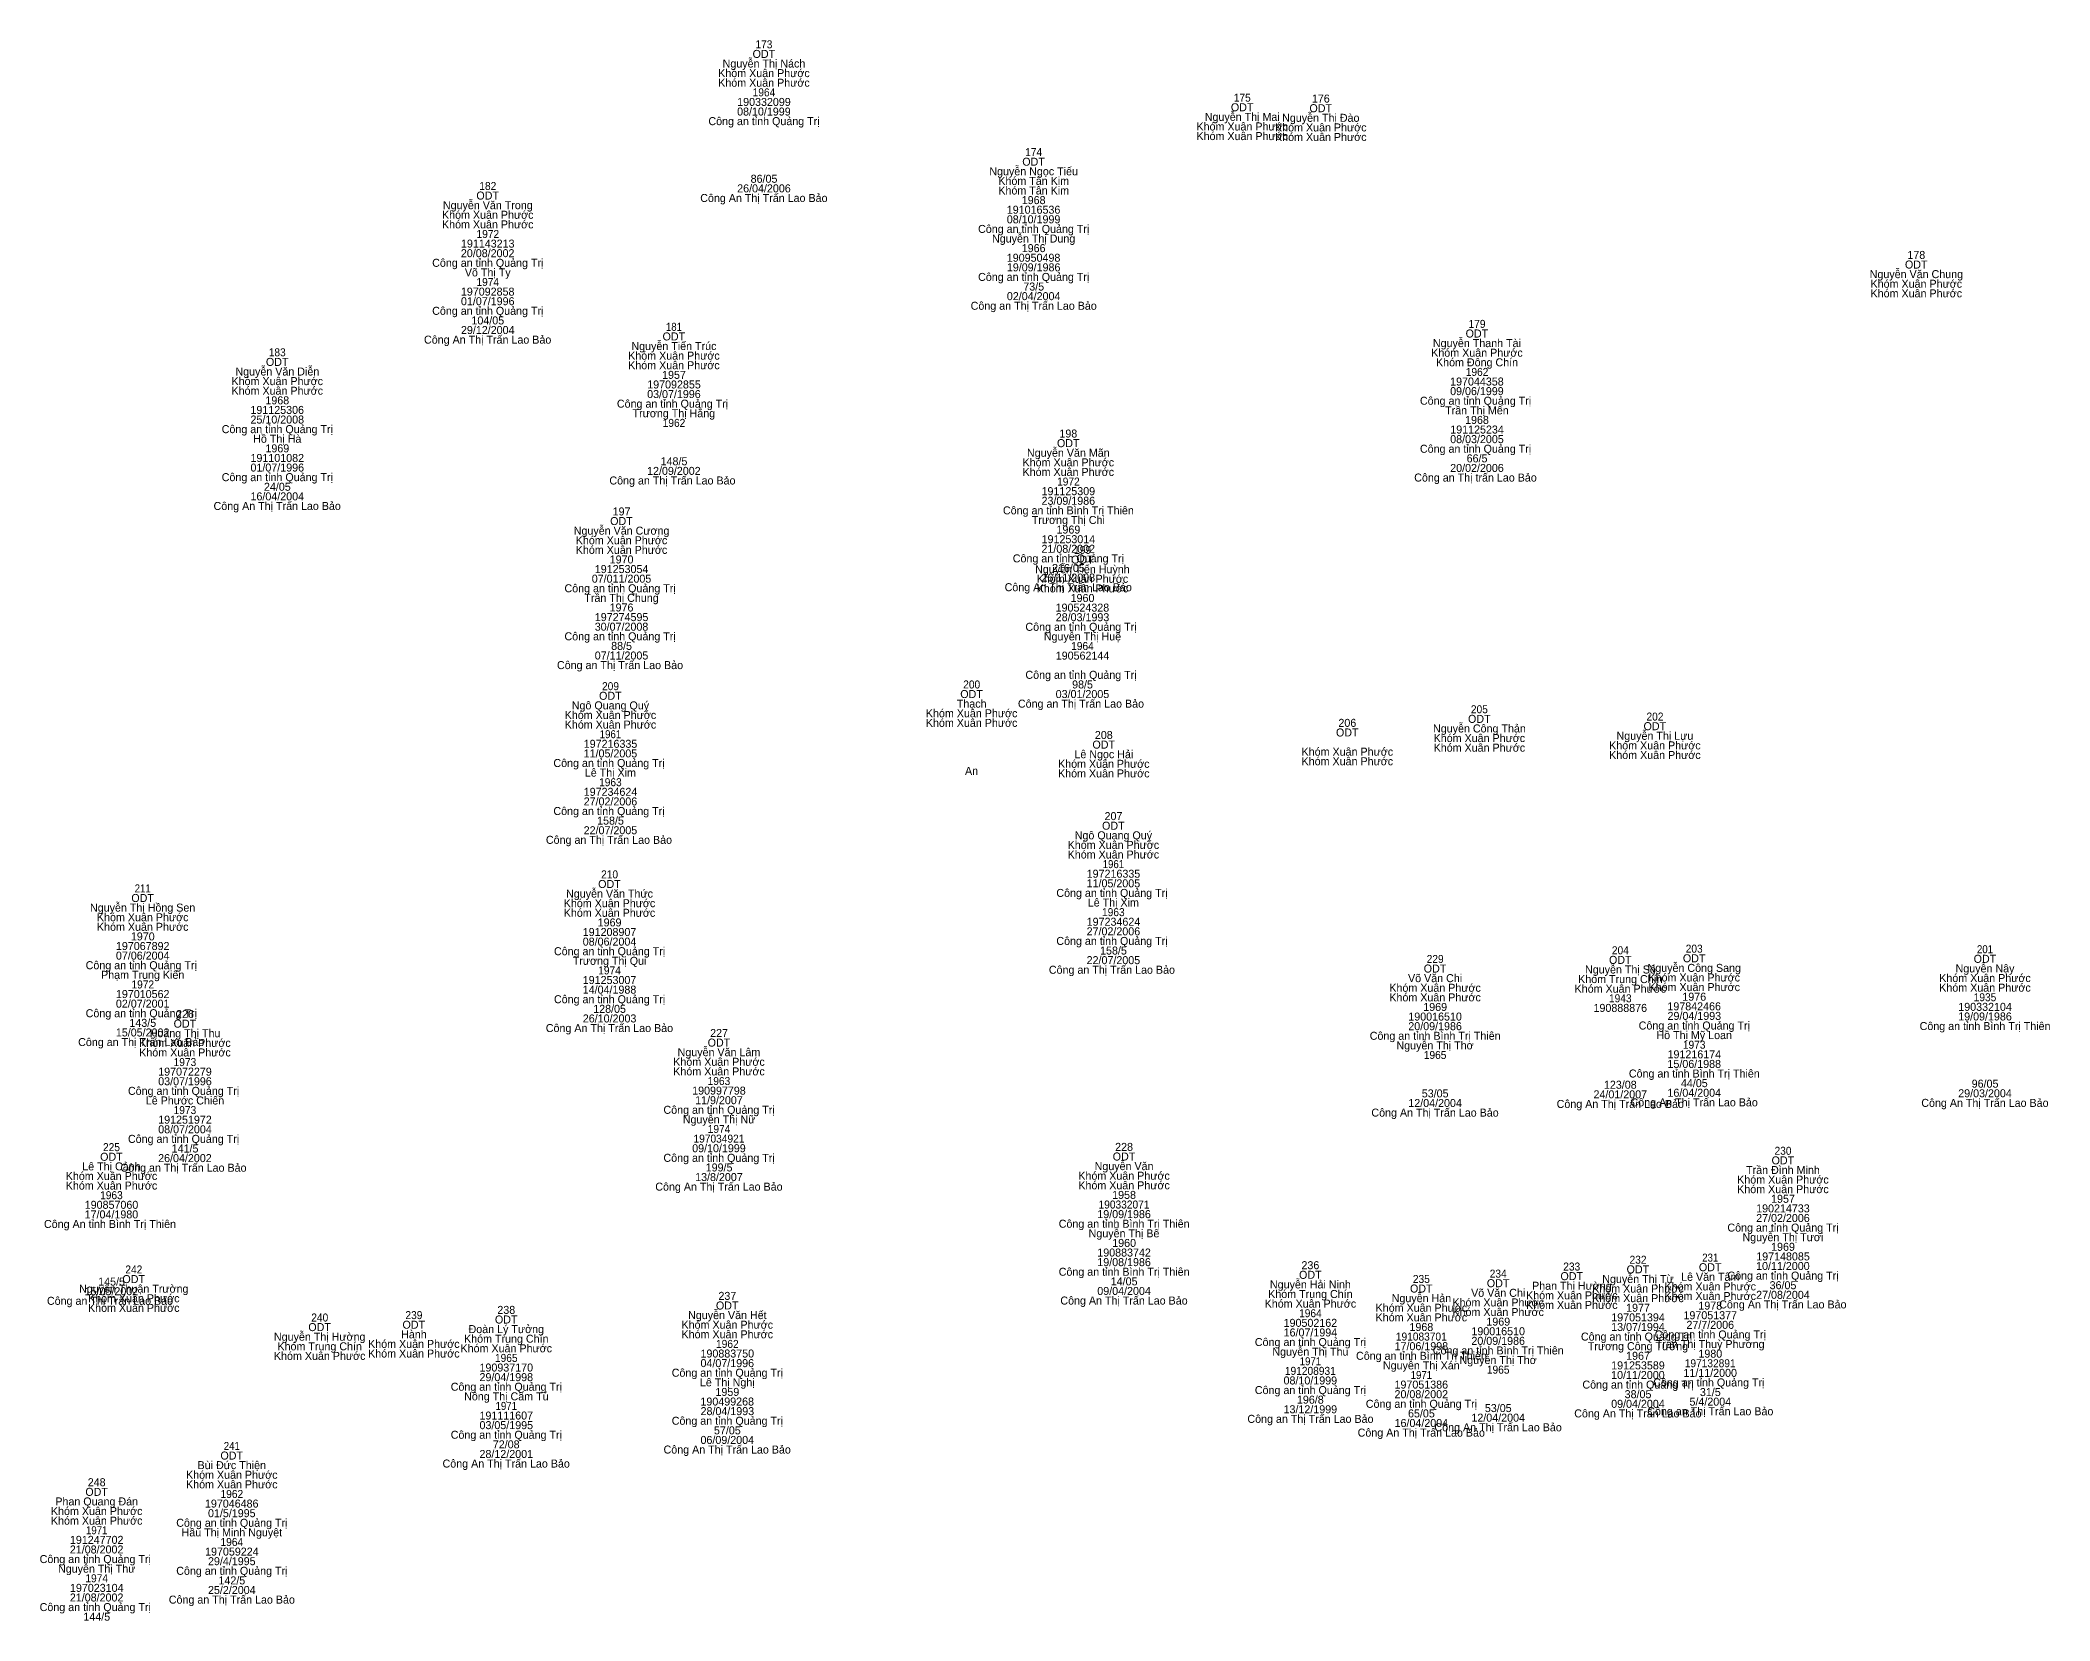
# Model space of a CAD drawing. Header units: metres. Extents: x 536461 to 537503, y 1836996 to 1837501.
# Drawn here: x 537335.9 to 537486.5, y 1837089.9 to 1837208.4 of the extents above; entities that cross this region are included whole.
import ezdxf
from ezdxf.enums import TextEntityAlignment as Align

# ---------------------------------------------------------------- set-up
doc = ezdxf.new("R2010")
doc.units = ezdxf.units.M
doc.header["$LTSCALE"] = 0.24
doc.layers.add('1', color=7, linetype='Continuous')

msp = doc.modelspace()

# ---------------------------------------------------------------- texts
at = {"layer": '1'}
for s, width, p in [('173', 0.95, (537390.125, 1837207.8)), ('1964', 0.95, (537390.13, 1837204.2)), ('175', 0.95, (537425.99, 1837203.8)), ('174', 0.95, (537410.35, 1837199.72)), ('182', 0.95, (537369.425, 1837197.18)), ('1972', 0.95, (537369.425, 1837193.58)), ('1974', 0.95, (537369.42, 1837189.98)), ('181', 0.9, (537383.38, 1837186.62)), ('179', 0.95, (537443.595, 1837186.84)), ('183', 0.95, (537353.635, 1837184.71)), ('1962', 0.95, (537443.595, 1837183.24)), ('1962', 0.95, (537383.385, 1837179.42)), ('1972', 0.95, (537412.955, 1837175.02)), ('199', 0.95, (537414.015, 1837169.89)), ('1964', 0.95, (537414.01, 1837162.69)), ('209', 0.95, (537378.625, 1837159.68)), ('200', 0.95, (537405.705, 1837159.81)), ('205', 0.95, (537443.77, 1837157.95)), ('202', 0.95, (537456.935, 1837157.4)), ('1961', 0.9, (537378.62, 1837156.08)), ('1963', 0.95, (537378.615, 1837152.48)), ('1961', 0.9, (537416.33, 1837146.34)), ('211', 0.9, (537343.55, 1837144.52)), ('210', 0.95, (537378.555, 1837145.57)), ('1963', 0.95, (537416.325, 1837142.74)), ('204', 0.95, (537454.34, 1837139.88)), ('203', 0.95, (537459.875, 1837140)), ('201', 0.9, (537481.68, 1837139.96)), ('1974', 0.95, (537378.55, 1837138.37)), ('229', 0.95, (537440.455, 1837139.23)), ('1972', 0.95, (537343.555, 1837137.32)), ('1943', 0.95, (537454.335, 1837136.28)), ('1935', 0.95, (537481.68, 1837136.36)), ('1973', 0.95, (537459.875, 1837132.8)), ('1973', 0.95, (537346.715, 1837131.5)), ('1965', 0.95, (537440.45, 1837132.03)), ('1963', 0.95, (537386.755, 1837130.08)), ('1973', 0.95, (537346.715, 1837127.9)), ('1974', 0.95, (537386.76, 1837126.48)), ('225', 0.95, (537341.21, 1837125.12)), ('197034921', 0.95, (537386.755, 1837125.76)), ('230', 0.95, (537466.535, 1837124.85)), ('1963', 0.95, (537341.205, 1837121.52)), ('190332071', 0.95, (537417.125, 1837120.82)), ('242', 0.95, (537342.885, 1837115.95)), ('234', 0.95, (537445.18, 1837115.64)), ('233', 0.95, (537450.695, 1837116.17)), ('232', 0.95, (537455.665, 1837116.68)), ('231', 0.9, (537461.08, 1837116.84)), ('235', 0.95, (537439.42, 1837115.24)), ('239', 0.95, (537363.885, 1837112.53)), ('1964', 0.95, (537431.1, 1837112.67)), ('240', 0.95, (537356.825, 1837112.35)), ('1962', 0.95, (537387.385, 1837110.37)), ('191083701', 0.95, (537439.415, 1837110.92)), ('1965', 0.95, (537370.81, 1837109.32)), ('191208931', 0.95, (537431.095, 1837108.35)), ('1971', 0.9, (537431.1, 1837109.07)), ('1971', 0.9, (537439.42, 1837108.04)), ('1965', 0.95, (537445.18, 1837108.44)), ('197132891', 0.95, (537461.075, 1837108.92)), ('1971', 0.9, (537370.81, 1837105.72)), ('241', 0.9, (537350.23, 1837102.72)), ('1962', 0.95, (537350.235, 1837099.12)), ('1971', 0.9, (537340.1, 1837096.4)), ('1964', 0.95, (537350.23, 1837095.52)), ('1974', 0.95, (537340.1, 1837092.8))]:
    msp.add_text(s, height=0.6, dxfattribs=dict(at, width=width)).set_placement(p, align=Align.CENTER)
for s, p in [('Nguyễn Thị Nách', (537390.13, 1837206.36)), ('ODT', (537390.125, 1837207.08)), ('Khóm Xuân Phước', (537390.13, 1837205.64)), ('Khóm Xuân Phước', (537390.13, 1837204.92)), ('190332099', (537390.13, 1837203.48)), ('ODT', (537425.985, 1837203.08)), ('ODT', (537431.875, 1837203.01)), ('176', (537431.88, 1837203.73)), ('Công an tỉnh Quảng Trị', (537390.135, 1837202.04)), ('08/10/1999', (537390.125, 1837202.76)), ('Khóm Xuân Phước', (537425.99, 1837201.64)), ('Nguyễn Thị Mai', (537425.99, 1837202.36)), ('Khóm Xuân Phước', (537431.88, 1837201.57)), ('Nguyễn Thị Đào', (537431.88, 1837202.29)), ('Khóm Xuân Phước', (537425.99, 1837200.92)), ('Khóm Xuân Phước', (537431.88, 1837200.85)), ('Nguyễn Ngọc Tiếu', (537410.35, 1837198.28)), ('ODT', (537410.345, 1837199)), ('26/04/2006', (537390.13, 1837197)), ('86/05', (537390.135, 1837197.72)), ('Khóm Tân Kim', (537410.355, 1837197.56)), ('Khóm Tân Kim', (537410.355, 1837196.84)), ('Nguyễn Văn Trong', (537369.425, 1837195.74)), ('ODT', (537369.415, 1837196.46)), ('Công An Thị Trấn Lao Bảo', (537390.125, 1837196.28)), ('191016536', (537410.345, 1837195.4)), ('1968', (537410.35, 1837196.12)), ('Khóm Xuân Phước', (537369.42, 1837195.02)), ('Khóm Xuân Phước', (537369.42, 1837194.3)), ('Công an tỉnh Quảng Trị', (537410.355, 1837193.96)), ('08/10/1999', (537410.345, 1837194.68)), ('191143213', (537369.42, 1837192.86)), ('Nguyễn Thị Dung', (537410.35, 1837193.24)), ('1966', (537410.35, 1837192.52)), ('Công an tỉnh Quảng Trị', (537369.425, 1837191.42)), ('20/08/2002', (537369.415, 1837192.14)), ('190950498', (537410.345, 1837191.8)), ('19/09/1986', (537410.35, 1837191.08)), ('ODT', (537476.525, 1837191.29)), ('178', (537476.53, 1837192.01)), ('Võ Thị Ty', (537369.42, 1837190.7)), ('Công an tỉnh Quảng Trị', (537410.355, 1837190.36)), ('73/5', (537410.355, 1837189.64)), ('Nguyễn Văn Chung', (537476.535, 1837190.57)), ('Khóm Xuân Phước', (537476.53, 1837189.85)), ('Công an tỉnh Quảng Trị', (537369.425, 1837187.82)), ('01/07/1996', (537369.42, 1837188.54)), ('197092858', (537369.415, 1837189.26)), ('Công an Thị Trấn Lao Bảo', (537410.355, 1837188.2)), ('02/04/2004', (537410.35, 1837188.92)), ('Khóm Xuân Phước', (537476.53, 1837189.13)), ('29/12/2004', (537369.42, 1837186.38)), ('104/05', (537369.425, 1837187.1)), ('Công An Thị Trấn Lao Bảo', (537369.415, 1837185.66)), ('Nguyễn Tiến Trúc', (537383.38, 1837185.18)), ('ODT', (537383.375, 1837185.9)), ('Nguyễn Thanh Tài', (537443.585, 1837185.4)), ('ODT', (537443.585, 1837186.12)), ('Nguyễn Văn Diễn', (537353.645, 1837183.27)), ('ODT', (537353.635, 1837183.99)), ('Khóm Xuân Phước', (537383.38, 1837184.46)), ('Khóm Xuân Phước', (537383.38, 1837183.74)), ('Khóm Xuân Phước', (537443.59, 1837184.68)), ('Khóm Đông Chín', (537443.595, 1837183.96)), ('Khóm Xuân Phước', (537353.64, 1837182.55)), ('Khóm Xuân Phước', (537353.64, 1837181.83)), ('197092855', (537383.385, 1837182.3)), ('1957', (537383.385, 1837183.02)), ('09/06/1999', (537443.585, 1837181.8)), ('197044358', (537443.585, 1837182.52)), ('191125306', (537353.635, 1837180.39)), ('1968', (537353.64, 1837181.11)), ('Công an tỉnh Quảng Trị ', (537383.385, 1837180.86)), ('Trương Thị Hằng', (537383.375, 1837180.14)), ('03/07/1996', (537383.38, 1837181.58)), ('Công an tỉnh Quảng Trị ', (537443.595, 1837181.08)), ('Trần Thị Mến', (537443.585, 1837180.36)), ('Công an tỉnh Quảng Trị', (537353.645, 1837178.95)), ('25/10/2008', (537353.64, 1837179.67)), ('191125234', (537443.595, 1837178.92)), ('1968', (537443.59, 1837179.64)), ('Hồ Thị Hà', (537353.64, 1837178.23)), ('1969', (537353.645, 1837177.51)), ('Nguyễn Văn Mãn', (537412.95, 1837177.18)), ('ODT', (537412.945, 1837177.9)), ('198', (537412.95, 1837178.62)), ('Công an tỉnh Quảng Trị ', (537443.595, 1837177.48)), ('08/03/2005', (537443.59, 1837178.2)), ('01/07/1996', (537353.64, 1837176.07)), ('191101082', (537353.64, 1837176.79)), ('12/09/2002', (537383.375, 1837175.82)), ('148/5', (537383.385, 1837176.54)), ('Khóm Xuân Phước', (537412.95, 1837176.46)), ('Khóm Xuân Phước', (537412.95, 1837175.74)), ('20/02/2006', (537443.59, 1837176.04)), ('66/5', (537443.595, 1837176.76)), ('Công an tỉnh Quảng Trị', (537353.645, 1837175.35)), ('24/05', (537353.645, 1837174.63)), ('Công an Thị Trấn Lao Bảo ', (537383.38, 1837175.1)), ('191125309', (537412.95, 1837174.3)), ('Công an Thị trấn Lao Bảo ', (537443.59, 1837175.32)), ('Công An Thị Trấn Lao Bảo', (537353.635, 1837173.19)), ('16/04/2004', (537353.64, 1837173.91)), ('197', (537379.455, 1837172.78)), ('Công an tỉnh Bình Trị Thiên', (537412.955, 1837172.86)), ('23/09/1986', (537412.95, 1837173.58)), ('Nguyễn Văn Cương', (537379.455, 1837171.34)), ('ODT', (537379.445, 1837172.06)), ('Trương Thị Chi', (537412.95, 1837172.14)), ('1969', (537412.955, 1837171.42)), ('Khóm Xuân Phước', (537379.45, 1837170.62)), ('Khóm Xuân Phước', (537379.45, 1837169.9)), ('21/08/2002', (537412.945, 1837169.98)), ('191253014', (537412.955, 1837170.7)), ('191253054', (537379.455, 1837168.46)), ('1970', (537379.455, 1837169.18)), ('Công an tỉnh Quảng Trị', (537412.955, 1837169.26)), ('Nguyễn Tiến Huỳnh', (537414.005, 1837168.45)), ('216/05', (537412.955, 1837168.54)), ('ODT', (537414.005, 1837169.17)), ('Công an tỉnh Quảng Trị ', (537379.455, 1837167.02)), ('07/011/2005', (537379.45, 1837167.74)), ('Công An Thị Trấn Lao Bảo', (537412.945, 1837167.1)), ('Khóm Xuân Phước', (537414.01, 1837167.73)), ('Khóm Xuân Phước', (537414.01, 1837167.01)), ('26/11/2008', (537412.95, 1837167.82)), ('Trần Thị Chung', (537379.45, 1837166.3)), ('1976', (537379.45, 1837165.58)), ('190524328', (537414.005, 1837165.57)), ('1960', (537414.015, 1837166.29)), ('30/07/2008', (537379.45, 1837164.14)), ('197274595', (537379.455, 1837164.86)), ('Công an tỉnh Quảng Trị ', (537414.015, 1837164.13)), ('28/03/1993', (537414.015, 1837164.85)), ('Công an tỉnh Quảng Trị ', (537379.455, 1837163.42)), ('88/5', (537379.455, 1837162.7)), ('Nguyễn Thị Huệ', (537414.01, 1837163.41)), ('Công an Thị Trấn Lao Bảo ', (537379.45, 1837161.26)), ('07/11/2005', (537379.45, 1837161.98)), ('190562144', (537414.015, 1837161.97)), ('Công an tỉnh Quảng Trị ', (537414.015, 1837160.53)), ('98/5', (537414.015, 1837159.81)), ('Ngô Quang Quý', (537378.62, 1837158.24)), ('ODT', (537378.615, 1837158.96)), ('Khóm Xuân Phước', (537405.7, 1837157.65)), ('Thạch', (537405.705, 1837158.37)), ('ODT', (537405.695, 1837159.09)), ('Công an Thị Trấn Lao Bảo ', (537414.01, 1837158.37)), ('03/01/2005', (537414.01, 1837159.09)), ('Khóm Xuân Phước', (537378.62, 1837157.52)), ('Khóm Xuân Phước', (537378.62, 1837156.8)), ('Khóm Xuân Phước', (537405.7, 1837156.93)), ('ODT', (537433.865, 1837156.21)), ('206', (537433.87, 1837156.93)), ('Nguyễn Công Thản', (537443.775, 1837156.51)), ('ODT', (537443.765, 1837157.23)), ('ODT', (537456.925, 1837156.68)), ('197216335', (537378.625, 1837155.36)), ('ODT', (537415.605, 1837155.3)), ('208', (537415.61, 1837156.02)), ('Khóm Xuân Phước', (537433.87, 1837154.77)), ('Khóm Xuân Phước', (537443.77, 1837155.79)), ('Khóm Xuân Phước', (537443.77, 1837155.07)), ('Khóm Xuân Phước', (537456.93, 1837155.24)), ('Nguyễn Thị Lựu', (537456.93, 1837155.96)), ('Công an tỉnh Quảng Trị ', (537378.625, 1837153.92)), ('11/05/2005', (537378.62, 1837154.64)), ('Lê Thị Xim', (537378.615, 1837153.2)), ('An', (537405.695, 1837153.33)), ('Khóm Xuân Phước', (537415.61, 1837153.86)), ('Khóm Xuân Phước', (537415.61, 1837153.14)), ('Lê Ngọc Hải', (537415.615, 1837154.58)), ('Khóm Xuân Phước', (537433.87, 1837154.05)), ('Khóm Xuân Phước', (537456.93, 1837154.52)), ('197234624', (537378.625, 1837151.76)), ('Công an tỉnh Quảng Trị ', (537378.625, 1837150.32)), ('27/02/2006', (537378.62, 1837151.04)), ('22/07/2005', (537378.62, 1837148.88)), ('158/5', (537378.625, 1837149.6)), ('ODT', (537416.325, 1837149.22)), ('207', (537416.335, 1837149.94)), ('Công an Thị Trấn Lao Bảo ', (537378.62, 1837148.16)), ('Khóm Xuân Phước', (537416.33, 1837147.78)), ('Ngô Quang Quý', (537416.33, 1837148.5)), ('Khóm Xuân Phước', (537416.33, 1837147.06)), ('Nguyễn Văn Thức', (537378.55, 1837144.13)), ('ODT', (537378.545, 1837144.85)), ('Công an tỉnh Quảng Trị ', (537416.335, 1837144.18)), ('11/05/2005', (537416.33, 1837144.9)), ('197216335', (537416.335, 1837145.62)), ('Nguyễn Thị Hồng Sen', (537343.545, 1837143.08)), ('ODT', (537343.545, 1837143.8)), ('Khóm Xuân Phước', (537378.55, 1837143.41)), ('Khóm Xuân Phước', (537378.55, 1837142.69)), ('Lê Thị Xim', (537416.325, 1837143.46)), ('Khóm Xuân Phước', (537343.55, 1837142.36)), ('Khóm Xuân Phước', (537343.55, 1837141.64)), ('191208907', (537378.55, 1837141.25)), ('1969', (537378.555, 1837141.97)), ('27/02/2006', (537416.33, 1837141.3)), ('197234624', (537416.335, 1837142.02)), ('197067892', (537343.55, 1837140.2)), ('1970', (537343.555, 1837140.92)), ('Công an tỉnh Quảng Trị', (537378.555, 1837139.81)), ('08/06/2004', (537378.55, 1837140.53)), ('Công an tỉnh Quảng Trị ', (537416.335, 1837140.58)), ('158/5', (537416.335, 1837139.86)), ('Công an tỉnh Quảng Trị ', (537343.555, 1837138.76)), ('07/06/2004', (537343.55, 1837139.48)), ('Trương Thị Qui', (537378.555, 1837139.09)), ('Công an Thị Trấn Lao Bảo ', (537416.33, 1837138.42)), ('22/07/2005', (537416.33, 1837139.14)), ('ODT', (537440.445, 1837138.51)), ('Nguyễn Thị Sô', (537454.345, 1837138.44)), ('ODT', (537454.335, 1837139.16)), ('Nguyễn Công Sang', (537459.88, 1837138.56)), ('ODT', (537459.875, 1837139.28)), ('Nguyễn Nậy', (537481.68, 1837138.52)), ('ODT', (537481.675, 1837139.24)), ('Phạm Trung Kiên', (537343.55, 1837138.04)), ('197010562', (537343.55, 1837136.6)), ('191253007', (537378.55, 1837137.65)), ('14/04/1988', (537378.55, 1837136.93)), ('Khóm Xuân Phước', (537440.45, 1837137.07)), ('Võ Văn Chi', (537440.45, 1837137.79)), ('Khóm Xuân Phước', (537454.34, 1837137)), ('Khóm Trung Chín', (537454.34, 1837137.72)), ('Khóm Xuân Phước', (537459.88, 1837137.84)), ('Khóm Xuân Phước', (537459.88, 1837137.12)), ('Khóm Xuân Phước', (537481.68, 1837137.8)), ('Khóm Xuân Phước', (537481.68, 1837137.08)), ('Công an tỉnh Quảng Trị ', (537343.555, 1837135.16)), ('02/07/2001', (537343.55, 1837135.88)), ('226', (537346.72, 1837135.1)), ('Công an tỉnh Quảng Trị', (537378.555, 1837136.21)), ('128/05', (537378.555, 1837135.49)), ('Khóm Xuân Phước', (537440.45, 1837136.35)), ('1969', (537440.455, 1837135.63)), ('190888876', (537454.335, 1837135.56)), ('197842466', (537459.875, 1837135.68)), ('1976', (537459.88, 1837136.4)), ('190332104', (537481.685, 1837135.64)), ('15/05/2002', (537343.545, 1837133.72)), ('143/5', (537343.555, 1837134.44)), ('Hoàng Thị Thu', (537346.725, 1837133.66)), ('ODT', (537346.715, 1837134.38)), ('Công An Thị Trấn Lao Bảo', (537378.545, 1837134.05)), ('26/10/2003', (537378.555, 1837134.77)), ('227', (537386.765, 1837133.68)), ('20/09/1986', (537440.45, 1837134.19)), ('190016510', (537440.45, 1837134.91)), ('Công an tỉnh Quảng Trị', (537459.885, 1837134.24)), ('Hồ Thị Mỹ Loan', (537459.875, 1837133.52)), ('29/04/1993', (537459.885, 1837134.96)), ('Công an tỉnh Bình Trị Thiên', (537481.685, 1837134.2)), ('19/09/1986', (537481.68, 1837134.92)), ('Công an Thị Trấn Lao Bảo ', (537343.55, 1837133)), ('Khóm Xuân Phước', (537346.72, 1837132.94)), ('Khóm Xuân Phước', (537346.72, 1837132.22)), ('Nguyễn Văn Lâm', (537386.755, 1837132.24)), ('ODT', (537386.755, 1837132.96)), ('Công an tỉnh Bình Trị Thiên', (537440.455, 1837133.47)), ('Nguyễn Thị Thơ', (537440.445, 1837132.75)), ('191216174', (537459.885, 1837132.08)), ('197072279', (537346.72, 1837130.78)), ('Khóm Xuân Phước', (537386.76, 1837131.52)), ('Khóm Xuân Phước', (537386.76, 1837130.8)), ('Công an tỉnh Bình Trị Thiên', (537459.885, 1837130.64)), ('15/06/1988', (537459.88, 1837131.36)), ('Công an tỉnh Quảng Trị ', (537346.725, 1837129.34)), ('03/07/1996', (537346.72, 1837130.06)), ('190997798', (537386.755, 1837129.36)), ('53/05', (537440.455, 1837129.15)), ('24/01/2007', (537454.335, 1837129.08)), ('123/08', (537454.335, 1837129.8)), ('16/04/2004', (537459.88, 1837129.2)), ('44/05', (537459.885, 1837129.92)), ('29/03/2004', (537481.68, 1837129.16)), ('96/05', (537481.685, 1837129.88)), ('Lê Phước Chiến', (537346.72, 1837128.62)), ('Công an tỉnh Quảng Trị', (537386.765, 1837127.92)), ('11/9/2007', (537386.755, 1837128.64)), ('Công An Thị Trấn Lao Bảo', (537440.445, 1837127.71)), ('12/04/2004', (537440.45, 1837128.43)), ('Công An Thị Trấn Lao Bảo', (537454.335, 1837128.36)), ('Công An Thị Trấn Lao Bảo', (537459.875, 1837128.48)), ('Công An Thị Trấn Lao Bảo', (537481.675, 1837128.44)), ('08/07/2004', (537346.72, 1837126.46)), ('191251972', (537346.72, 1837127.18)), ('Nguyễn Thị Nữ', (537386.765, 1837127.2)), ('Công an tỉnh Quảng Trị ', (537346.725, 1837125.74)), ('141/5', (537346.725, 1837125.02)), ('09/10/1999', (537386.755, 1837125.04)), ('228', (537417.13, 1837125.14)), ('Lê Thị Cảnh', (537341.205, 1837123.68)), ('ODT', (537341.205, 1837124.4)), ('Công an Thị Trấn Lao Bảo ', (537346.72, 1837123.58)), ('26/04/2002', (537346.715, 1837124.3)), ('Công an tỉnh Quảng Trị', (537386.765, 1837124.32)), ('199/5', (537386.765, 1837123.6)), ('Nguyễn Văn', (537417.13, 1837123.7)), ('ODT', (537417.125, 1837124.42)), ('Trần Đình Minh', (537466.53, 1837123.41)), ('ODT', (537466.525, 1837124.13)), ('Khóm Xuân Phước', (537341.21, 1837122.96)), ('Khóm Xuân Phước', (537341.21, 1837122.24)), ('Công An Thị Trấn Lao Bảo', (537386.755, 1837122.16)), ('13/8/2007', (537386.755, 1837122.88)), ('Khóm Xuân Phước', (537417.13, 1837122.98)), ('Khóm Xuân Phước', (537417.13, 1837122.26)), ('1958', (537417.13, 1837121.54)), ('Khóm Xuân Phước', (537466.53, 1837122.69)), ('Khóm Xuân Phước', (537466.53, 1837121.97)), ('17/04/1980', (537341.205, 1837120.08)), ('190857060', (537341.21, 1837120.8)), ('19/09/1986', (537417.13, 1837120.1)), ('190214733', (537466.53, 1837120.53)), ('1957', (537466.535, 1837121.25)), ('Công An tỉnh Bình Trị Thiên ', (537341.21, 1837119.36)), ('Công an tỉnh Bình Trị Thiên', (537417.135, 1837119.38)), ('Nguyễn Thị Bê', (537417.125, 1837118.66)), ('Công an tỉnh Quảng Trị', (537466.535, 1837119.09)), ('Nguyễn Thị Tươi', (537466.525, 1837118.37)), ('27/02/2006', (537466.53, 1837119.81)), ('190883742', (537417.13, 1837117.22)), ('1960', (537417.135, 1837117.94)), ('1969', (537466.535, 1837117.65)), ('Công an tỉnh Bình Trị Thiên', (537417.135, 1837115.78)), ('19/08/1986', (537417.13, 1837116.5)), ('ODT', (537431.095, 1837115.55)), ('236', (537431.1, 1837116.27)), ('ODT', (537455.655, 1837115.96)), ('ODT', (537461.075, 1837116.12)), ('Công an tỉnh Quảng Trị', (537466.535, 1837115.49)), ('10/11/2000', (537466.525, 1837116.21)), ('197148085', (537466.535, 1837116.93)), ('Nguyễn Thuận Trường', (537342.88, 1837114.51)), ('15/05/2002', (537341.205, 1837114.32)), ('145/5', (537341.215, 1837115.04)), ('ODT', (537342.875, 1837115.23)), ('09/04/2004', (537417.13, 1837114.34)), ('14/05', (537417.135, 1837115.06)), ('Khóm Trung Chín', (537431.1, 1837114.11)), ('Nguyễn Hải Ninh', (537431.1, 1837114.83)), ('ODT', (537439.415, 1837114.52)), ('Võ Văn Chi', (537445.18, 1837114.2)), ('ODT', (537445.175, 1837114.92)), ('Khóm Xuân Phước', (537450.7, 1837114.01)), ('Phan Thị Hường', (537450.705, 1837114.73)), ('ODT', (537450.695, 1837115.45)), ('Khóm Xuân Phước', (537455.66, 1837114.52)), ('Nguyễn Thị Từ', (537455.66, 1837115.24)), ('Khóm Xuân Phước', (537461.08, 1837114.68)), ('Khóm Xuân Phước', (537461.08, 1837113.96)), ('Lê Văn Tâm', (537461.08, 1837115.4)), ('27/08/2004', (537466.53, 1837114.05)), ('36/05', (537466.535, 1837114.77)), ('Công an Thị Trấn Lao Bảo ', (537341.21, 1837113.6)), ('Khóm Xuân Phước', (537342.88, 1837113.79)), ('Khóm Xuân Phước', (537342.88, 1837113.07)), ('238', (537370.81, 1837112.92)), ('Nguyễn Văn Hết', (537387.385, 1837112.53)), ('ODT', (537387.375, 1837113.25)), ('237', (537387.385, 1837113.97)), ('Công An Thị Trấn Lao Bảo', (537417.125, 1837113.62)), ('Khóm Xuân Phước', (537431.1, 1837113.39)), ('Khóm Xuân Phước', (537439.42, 1837113.08)), ('Nguyễn Hản', (537439.425, 1837113.8)), ('Khóm Xuân Phước', (537445.18, 1837113.48)), ('Khóm Xuân Phước', (537445.18, 1837112.76)), ('Khóm Xuân Phước', (537450.7, 1837113.29)), ('Khóm Xuân Phước', (537455.66, 1837113.8)), ('1977', (537455.665, 1837113.08)), ('197051377', (537461.08, 1837112.52)), ('1978', (537461.08, 1837113.24)), ('Công An Thị Trấn Lao Bảo', (537466.525, 1837113.33)), ('Nguyễn Thị Hường', (537356.82, 1837110.91)), ('ODT', (537356.815, 1837111.63)), ('Hành', (537363.885, 1837111.09)), ('ODT', (537363.875, 1837111.81)), ('Đoàn Lý Tưởng', (537370.81, 1837111.48)), ('ODT', (537370.805, 1837112.2)), ('Khóm Xuân Phước', (537387.38, 1837111.81)), ('Khóm Xuân Phước', (537387.38, 1837111.09)), ('190502162', (537431.1, 1837111.95)), ('16/07/1994', (537431.1, 1837111.23)), ('Khóm Xuân Phước', (537439.42, 1837112.36)), ('1968', (537439.42, 1837111.64)), ('190016510', (537445.18, 1837111.32)), ('1969', (537445.185, 1837112.04)), ('13/07/1994', (537455.66, 1837111.64)), ('197051394', (537455.665, 1837112.36)), ('Công an tỉnh Quảng Trị', (537461.085, 1837111.08)), ('27/7/2006', (537461.08, 1837111.8)), ('Khóm Xuân Phước', (537356.82, 1837109.47)), ('Khóm Trung Chín', (537356.82, 1837110.19)), ('Khóm Xuân Phước', (537363.88, 1837110.37)), ('Khóm Xuân Phước', (537363.88, 1837109.65)), ('Khóm Xuân Phước', (537370.81, 1837110.04)), ('Khóm Trung Chín', (537370.81, 1837110.76)), ('190883750', (537387.38, 1837109.65)), ('Công an tỉnh Quảng Trị', (537431.105, 1837110.51)), ('Nguyễn Thị Thu', (537431.1, 1837109.79)), ('Công an tỉnh Bình Trị Thiên', (537439.425, 1837109.48)), ('17/06/1998', (537439.42, 1837110.2)), ('Công an tỉnh Bình Trị Thiên', (537445.185, 1837109.88)), ('20/09/1986', (537445.18, 1837110.6)), ('Công an tỉnh Quảng Trị ', (537455.665, 1837110.92)), ('Trương Công Tưởng', (537455.66, 1837110.2)), ('1967', (537455.665, 1837109.48)), ('Trần Thị Thuỳ Phương', (537461.075, 1837110.36)), ('1980', (537461.085, 1837109.64)), ('190937170', (537370.81, 1837108.6)), ('Công an tỉnh Quảng Trị', (537387.385, 1837108.21)), ('04/07/1996', (537387.38, 1837108.93)), ('Nguyễn Thị Xán', (537439.415, 1837108.76)), ('Nguyễn Thị Thơ', (537445.175, 1837109.16)), ('10/11/2000', (537455.655, 1837108.04)), ('191253589', (537455.66, 1837108.76)), ('11/11/2000', (537461.075, 1837108.2)), ('Công an tỉnh Quảng Trị', (537370.815, 1837107.16)), ('Nông Thị Cẩm Tú', (537370.815, 1837106.44)), ('29/04/1998', (537370.81, 1837107.88)), ('Lê Thị Nghị', (537387.38, 1837107.49)), ('1959', (537387.385, 1837106.77)), ('Công an tỉnh Quảng Trị', (537431.105, 1837106.91)), ('08/10/1999', (537431.095, 1837107.63)), ('20/08/2002', (537439.415, 1837106.6)), ('197051386', (537439.415, 1837107.32)), ('Công an tỉnh Quảng Trị', (537455.665, 1837107.32)), ('38/05', (537455.665, 1837106.6)), ('Công an tỉnh Quảng Trị ', (537461.085, 1837107.48)), ('31/5', (537461.085, 1837106.76)), ('191111607', (537370.81, 1837105)), ('28/04/1993', (537387.385, 1837105.33)), ('190499268', (537387.375, 1837106.05)), ('13/12/1999', (537431.095, 1837105.47)), ('196/8', (537431.095, 1837106.19)), ('Công an tỉnh Quảng Trị', (537439.425, 1837105.88)), ('65/05', (537439.425, 1837105.16)), ('53/05', (537445.185, 1837105.56)), ('Công An Thị Trấn Lao Bảo', (537455.655, 1837105.16)), ('09/04/2004', (537455.66, 1837105.88)), ('Công an Thị Trấn Lao Bảo', (537461.085, 1837105.32)), ('5/4/2004', (537461.085, 1837106.04)), ('Công an tỉnh Quảng Trị', (537370.815, 1837103.56)), ('03/05/1995', (537370.81, 1837104.28)), ('Công an tỉnh Quảng Trị', (537387.385, 1837104.61)), ('57/05', (537387.385, 1837103.89)), ('Công an Thị Trấn Lao Bảo', (537431.105, 1837104.75)), ('Công An Thị Trấn Lao Bảo', (537439.415, 1837103.72)), ('16/04/2004', (537439.42, 1837104.44)), ('Công An Thị Trấn Lao Bảo', (537445.175, 1837104.12)), ('12/04/2004', (537445.18, 1837104.84)), ('ODT', (537350.225, 1837102)), ('28/12/2001', (537370.81, 1837102.12)), ('72/08', (537370.805, 1837102.84)), ('Công An Thị Trấn Lao Bảo', (537387.375, 1837102.45)), ('06/09/2004', (537387.38, 1837103.17)), ('Khóm Xuân Phước', (537350.23, 1837100.56)), ('Bùi Đức Thiện', (537350.23, 1837101.28)), ('Công An Thị Trấn Lao Bảo', (537370.805, 1837101.4)), ('ODT', (537340.095, 1837099.28)), ('248', (537340.1, 1837100)), ('Khóm Xuân Phước', (537350.23, 1837099.84)), ('Khóm Xuân Phước', (537340.1, 1837097.84)), ('Phan Quang Đán', (537340.1, 1837098.56)), ('197046486', (537350.225, 1837098.4)), ('01/5/1995', (537350.23, 1837097.68)), ('Khóm Xuân Phước', (537340.1, 1837097.12)), ('Công an tỉnh Quảng Trị', (537350.235, 1837096.96)), ('Hầu Thị Minh Nguyệt', (537350.235, 1837096.24)), ('21/08/2002', (537340.095, 1837094.96)), ('191247702', (537340.1, 1837095.68)), ('197059224', (537350.235, 1837094.8)), ('Công an tỉnh Quảng Trị ', (537340.105, 1837094.24)), ('Nguyễn Thị Thư', (537340.1, 1837093.52)), ('Công an tỉnh Quảng Trị', (537350.235, 1837093.36)), ('29/4/1995', (537350.23, 1837094.08)), ('197023104', (537340.105, 1837092.08)), ('25/2/2004', (537350.23, 1837091.92)), ('142/5', (537350.235, 1837092.64)), ('Công an tỉnh Quảng Trị ', (537340.105, 1837090.64)), ('21/08/2002', (537340.095, 1837091.36)), ('144/5', (537340.105, 1837089.92)), ('Công an Thị Trấn Lao Bảo', (537350.235, 1837091.2))]:
    msp.add_text(s, height=0.6, dxfattribs=at).set_placement(p, align=Align.CENTER)

doc.saveas('drawing.dxf')
